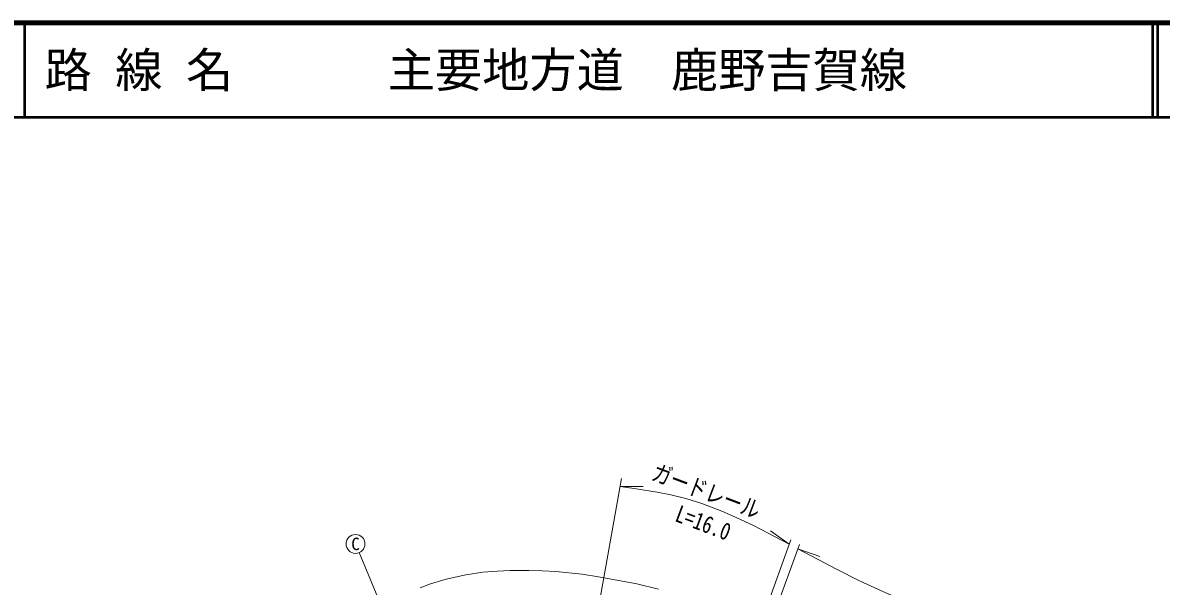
# Model space of a CAD drawing. Units: millimetres, scale not verified. Extents: x 40000 to 680000, y 20000 to 380000.
# Drawn here: x 178076 to 298658, y 320330 to 380000 of the extents above; entities that cross this region are included whole.
import ezdxf
from ezdxf.enums import TextEntityAlignment as Align

# ---------------------------------------------------------------- set-up
doc = ezdxf.new("R2010")
doc.units = ezdxf.units.MM
doc.header["$LTSCALE"] = 1000
for name, color, linetype, lineweight in [('M-BGD', 7, 'Continuous', 13), ('M-STR-HTXT', 7, 'Continuous', 13), ('M-STR-STRC', 7, 'Continuous', 13), ('M-TTL', 2, 'Continuous', 140), ('M-TTL-LINE', 7, 'Continuous', 50)]:
    doc.layers.add(name, color=color, linetype=linetype, lineweight=lineweight)
doc.layers.add('M-TTL-TXT', color=7, linetype='Continuous')
doc.styles.add('ＭＳ ゴシック', font='')
doc.styles.get('ＭＳ ゴシック').set_extended_font_data('MS Gothic')

msp = doc.modelspace()

# ---------------------------------------------------------------- linework, layer by layer
at = {"layer": 'M-BGD'}
msp.add_lwpolyline([(220152, 320153), (221277, 320592), (222914, 321095), (225021, 321551), (226804, 321806), (228344, 321929), (229688, 321982), (231675, 321991), (233097, 321964), (234546, 321894), (237339, 321598), (239042, 321320), (243101, 320573), (245395, 320020)], dxfattribs=at)
at = {"layer": 'M-STR-HTXT'}
for p, q in [((237895, 311486), (241500, 331737)), ((241348, 330887), (243803, 330879)), ((259257, 324777), (257263, 326210)), ((252892, 307167), (259423, 325237)), ((253730, 306713), (260342, 324762)), ((220238, 308256), (213706, 323887)), ((260171, 324296), (262482, 323468))]:
    msp.add_line(p, q, dxfattribs=at)
for points in [[(259257, 324777), (255539, 326730), (253650, 327619), (252101, 328274), (249988, 329073), (248301, 329605), (246710, 329995), (245259, 330299), (242833, 330673), (241348, 330887)], [(309535, 319227), (296961, 318401), (294270, 318170), (291794, 317920), (286802, 317484), (280872, 317039), (279663, 317011), (278914, 317020), (277935, 317092), (276907, 317178), (276077, 317286), (275001, 317564), (273173, 318132), (271244, 318854), (269160, 319768), (266639, 320947), (264321, 322115), (260171, 324296)]]:
    msp.add_lwpolyline(points, dxfattribs=at)
at = {"layer": 'M-STR-STRC'}
msp.add_circle((213320, 324810), 1000, dxfattribs=at)
at = {"layer": 'M-TTL'}
msp.add_line((680000, 380000), (40000, 380000), dxfattribs=at)
at = {"layer": 'M-TTL-LINE'}
for p, q in [((178250, 380000), (178250, 370000)), ((297750, 380000), (297750, 370000)), ((298250, 380000), (298250, 370000)), ((40000, 370000), (680000, 370000))]:
    msp.add_line(p, q, dxfattribs=at)

# ---------------------------------------------------------------- texts
at = {"layer": 'M-STR-HTXT', "style": 'ＭＳ ゴシック', "width": 0.8}
for s, p in [('ガードレール', (249969, 329024)), ('L=16.0', (249640, 325684))]:
    msp.add_text(s, height=1833, rotation=339.297, dxfattribs=at).set_placement(p, align=Align.BOTTOM_CENTER)
at = {"layer": 'M-STR-STRC', "style": 'ＭＳ ゴシック'}
msp.add_text('C', height=1320, dxfattribs=at).set_placement((213320, 324810), align=Align.MIDDLE_CENTER)
at = {"layer": 'M-TTL-TXT', "style": 'ＭＳ ゴシック'}
for s, p in [('路 線 名', (180380, 375000)), ('主要地方道\u3000鹿野吉賀線', (216734, 375000))]:
    msp.add_text(s, height=3666, dxfattribs=at).set_placement(p, align=Align.MIDDLE_LEFT)

doc.saveas('drawing.dxf')
